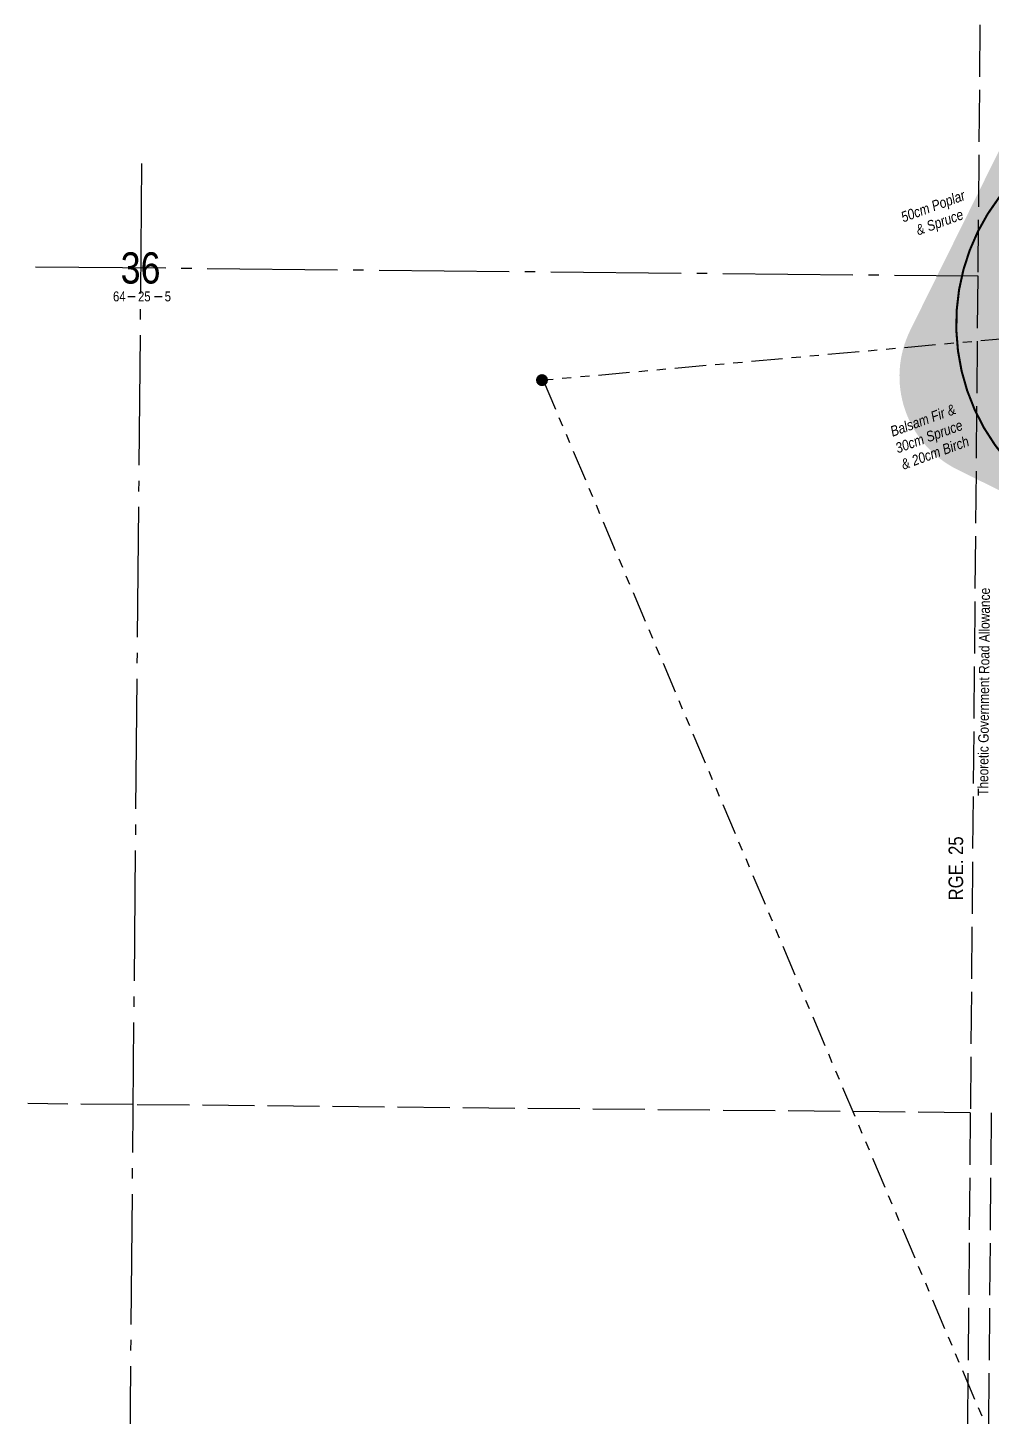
# Model space of a CAD drawing. Extents: x 451222 to 473419, y 6037124 to 6050105.
# Drawn here: x 458275 to 459200, y 6047304 to 6048637 of the extents above; entities that cross this region are included whole.
import ezdxf
from ezdxf.enums import TextEntityAlignment as Align

# ---------------------------------------------------------------- set-up
doc = ezdxf.new("R2010")
doc.units = 0
doc.header["$LTSCALE"] = 5
for name, pattern in [('foc-BUFFER', [16.75, 15, -1.75]), ('foc-DRILLPATH', [14.75, 6, -1.75, 1.75, -1.75, 1.75, -1.75]), ('foc-QUARTERLINE', [33, 25, -3, 2, -3]), ('foc-UNSURVEYED', [12.5, 10, -2.5])]:
    doc.linetypes.add(name, pattern=pattern)
for name, color, linetype in [('10', 1, 'Continuous'), ('9', 3, 'Continuous'), ('AUX-BUFFER', 7, 'foc-BUFFER'), ('D-TXT', 6, 'Continuous'), ('L-MON', 1, 'Continuous'), ('L-QSEC', 8, 'foc-QUARTERLINE'), ('L-ROAD-T', 7, 'Continuous'), ('L-SECLBL', 7, 'Continuous'), ('L-USEC', 7, 'foc-UNSURVEYED'), ('P-BUFFER-H 30m', 51, 'Continuous'), ('P-PDRILLPATH', 12, 'foc-DRILLPATH'), ('T-BUSH-T', 110, 'Continuous')]:
    doc.layers.add(name, color=color, linetype=linetype)
doc.styles.add('80L', font='ARIALN.TTF', dxfattribs={"height": 10})
doc.styles.add('SIMPLEX', font='ARIALN.TTF')

# ---------------------------------------------------------------- blocks, each defined once
blk = doc.blocks.new('plbh')
at = {"layer": 'L-MON'}
h = blk.add_hatch(color=255, dxfattribs=at)
h.dxf.hatch_style = 1
edge = h.paths.add_edge_path()
edge.add_arc((0, 0), 1.16, 0, 360)
h = blk.add_hatch(color=256, dxfattribs=at)
h.dxf.hatch_style = 1
h.paths.add_polyline_path([(-0.96, 0, 1), (0.96, 0, 1)])
h.paths.add_polyline_path([(0.91, 0, -1), (-0.91, 0, -1)], flags=16)
h.paths.add_polyline_path([(0.45, 0, -1), (-0.45, 0, -1)], flags=0)
h = blk.add_hatch(color=256, dxfattribs=at)
h.dxf.hatch_style = 1
h.paths.add_polyline_path([(-0.45, 0, 1), (0.45, 0, 1)])
h.paths.add_polyline_path([(0.4, 0, -1), (-0.4, 0, -1)], flags=16)
at = {"layer": 'L-MON', "color": 240}
for radius in [0.96, 0.91, 0.45, 0.4]:
    blk.add_circle((0, 0), radius, dxfattribs=at)
blk = doc.blocks.new('L-SECLBL')
at = {"layer": '9', "color": 7}
for p, q in [((-5.1, -27.8), (-12.3, -27.8)), ((20.7, -27.8), (13.5, -27.8))]:
    blk.add_line(p, q, dxfattribs=at)
at = {"layer": '10', "color": 2, "style": 'SIMPLEX'}
blk.add_attdef('SEC', text='', height=30, dxfattribs=at).set_placement((0, 0), align=Align.MIDDLE)
at = {"layer": '10', "color": 5, "style": '80L'}
blk.add_attdef('TWP', text='', height=9.5, dxfattribs=at).set_placement((-14.4, -27.4), align=Align.MIDDLE_RIGHT)
blk.add_attdef('RGE', text='', height=9.5, dxfattribs=at).set_placement((3.6, -27.4), align=Align.MIDDLE_CENTER)
blk.add_attdef('MER', text='', height=9.5, dxfattribs=at).set_placement((23.2, -27.4), align=Align.MIDDLE_LEFT)

msp = doc.modelspace()

# ---------------------------------------------------------------- hatches: boundary and pattern name
at = {"layer": 'P-BUFFER-H 30m'}
h = msp.add_hatch(color=256, dxfattribs=at)
h.dxf.hatch_style = 1
edge = h.paths.add_edge_path()
edge.add_arc((459520.024, 6048447.916), 99.948, 333.676787, 423.676787)
edge.add_line((459564.344, 6048537.5), (459474.445, 6048581.977))
edge.add_arc((459430.124, 6048492.392), 99.948, 63.676787, 141.532842)
edge.add_line((459351.868, 6048554.567), (459339.911, 6048560.482))
edge.add_arc((459295.591, 6048470.898), 99.948, 63.676787, 153.676787)
edge.add_line((459206.007, 6048515.218), (459122.74, 6048346.914))
edge.add_arc((459212.325, 6048302.593), 99.948, 153.676787, 243.676787)
edge.add_line((459168.004, 6048213.009), (459357.44, 6048119.288))
edge.add_arc((459401.761, 6048208.872), 99.948, 243.676787, 333.676898)
edge.add_line((459491.345, 6048164.552), (459524.837, 6048232.249))
edge.add_line((459524.837, 6048232.249), (460180.153, 6047908.042))
edge.add_arc((460279.895, 6047914.451), 99.948, 183.676787, 232.09304)
edge.add_line((460218.489, 6047835.591), (460253.044, 6047905.433))
edge.add_line((460253.044, 6047905.433), (459448.549, 6048303.445))
edge.add_line((459448.549, 6048303.445), (459401.761, 6048208.872))
edge.add_line((459401.761, 6048208.872), (459212.325, 6048302.593))
edge.add_line((459212.325, 6048302.593), (459295.591, 6048470.898))
edge.add_line((459295.591, 6048470.898), (459395.127, 6048421.654))
edge.add_line((459395.127, 6048421.654), (459430.124, 6048492.392))
edge.add_line((459430.124, 6048492.392), (459520.024, 6048447.916))
edge.add_line((459520.024, 6048447.916), (459485.027, 6048377.177))
edge.add_line((459485.027, 6048377.177), (459457.413, 6048321.362))
edge.add_line((459457.413, 6048321.362), (460279.958, 6047914.42))
edge.add_line((460279.958, 6047914.42), (460314.745, 6047985.263))
edge.add_line((460314.745, 6047985.263), (460404.614, 6047940.802))
edge.add_line((460404.614, 6047940.802), (460449.079, 6048030.315))
edge.add_line((460449.079, 6048030.315), (460359.066, 6048074.847))
edge.add_arc((460314.745, 6047985.263), 99.948, 63.676787, 153.796024)
edge.add_line((460225.069, 6048029.397), (460203.551, 6047985.675))
edge.add_line((460203.551, 6047985.675), (459560.293, 6048303.917))
edge.add_line((459560.293, 6048303.917), (459609.608, 6048403.595))

# ---------------------------------------------------------------- linework, layer by layer
at = {"layer": 'AUX-BUFFER', "color": 251, "linetype": 'foc-BUFFER', "const_width": 2, "flags": 128}
msp.add_lwpolyline([(459468.762, 6048525.554), (459455.54, 6048532.095, 0.41421356), (459187.591, 6048441.521, 0.41421356), (459278.166, 6048173.573), (459291.389, 6048167.031, 0.41421356), (459559.337, 6048257.605, 0.41421356)], format="xyb", close=True, dxfattribs=at)
at = {"layer": 'L-QSEC'}
for p, q in [((458384.551, 6048507.091), (458367.808, 6046698.95)), ((458282.666, 6048407.839), (459187.506, 6048398.959))]:
    msp.add_line(p, q, dxfattribs=at)
at = {"layer": 'L-USEC'}
for p, q in [((459194.675, 6049202.681), (459187.506, 6048398.959)), ((459187.506, 6048398.959), (459180.369, 6047595.395)), ((458376.181, 6047603.139), (458275.224, 6047604.111)), ((459180.369, 6047595.395), (458376.181, 6047603.139)), ((459180.369, 6047595.395), (459173.23, 6046791.832)), ((459200.464, 6047595.216), (459193.325, 6046791.653))]:
    msp.add_line(p, q, dxfattribs=at)
at = {"layer": 'P-PDRILLPATH'}
for p, q in [((459367.353, 6048352.554), (458770.24, 6048298.739)), ((458770.24, 6048298.739), (459989.869, 6045418.088))]:
    msp.add_line(p, q, dxfattribs=at)

# ---------------------------------------------------------------- block references
at = {"layer": 'L-MON', "color": 6, "xscale": 4.997410099999992, "yscale": 4.997410099999992, "zscale": 4.997410099999992}
msp.add_blockref('plbh', (458769.059, 6048298.95), dxfattribs=at)
at = {"layer": 'L-SECLBL', "color": 6, "linetype": 'Continuous', "xscale": 0.9989643083032793, "yscale": 0.9989643083032793, "zscale": 0.9989643083032793}
msp.add_blockref('L-SECLBL', (458383.554, 6048406.679), dxfattribs=at).add_auto_attribs({'SEC': '36', 'TWP': '64', 'RGE': '25', 'MER': '5'})

# ---------------------------------------------------------------- texts
at = {"layer": 'D-TXT', "color": 3, "insert": (459159.495, 6047799.277), "char_height": 13.9927, "attachment_point": 1, "rotation": 90, "style": '80L'}
msp.add_mtext_dynamic_manual_height_columns('RGE. 25', width=73.79348, gutter_width=47.525, heights=[0], dxfattribs=at)
at = {"layer": 'L-ROAD-T', "style": '80L'}
msp.add_text('Theoretic Government Road Allowance', height=9.99482, rotation=89.491248, dxfattribs=at).set_placement((459193.402, 6047999.592), align=Align.MIDDLE_CENTER)
at = {"layer": 'T-BUSH-T', "linetype": 'Continuous', "char_height": 9.99482, "attachment_point": 1, "rotation": 20, "style": '80L'}
for s, insert in [('\\pi3.29678;{\\fArial Narrow|b0|i1|c0|p34;50cm Poplar \\P\\pi12.57915;& Spruce}', (459109.53, 6048458.614)), ('\\pi3.10588;{\\fArial Narrow|b0|i1|c0|p34;Balsam Fir & \\P\\pi2.26048;30cm Spruce \\P\\pi2.08322;& 20cm Birch}', (459099.448, 6048252.817))]:
    msp.add_mtext_dynamic_manual_height_columns(s, width=71.06901, gutter_width=50.026, heights=[0], dxfattribs=dict(at, insert=insert))

doc.saveas('drawing.dxf')
